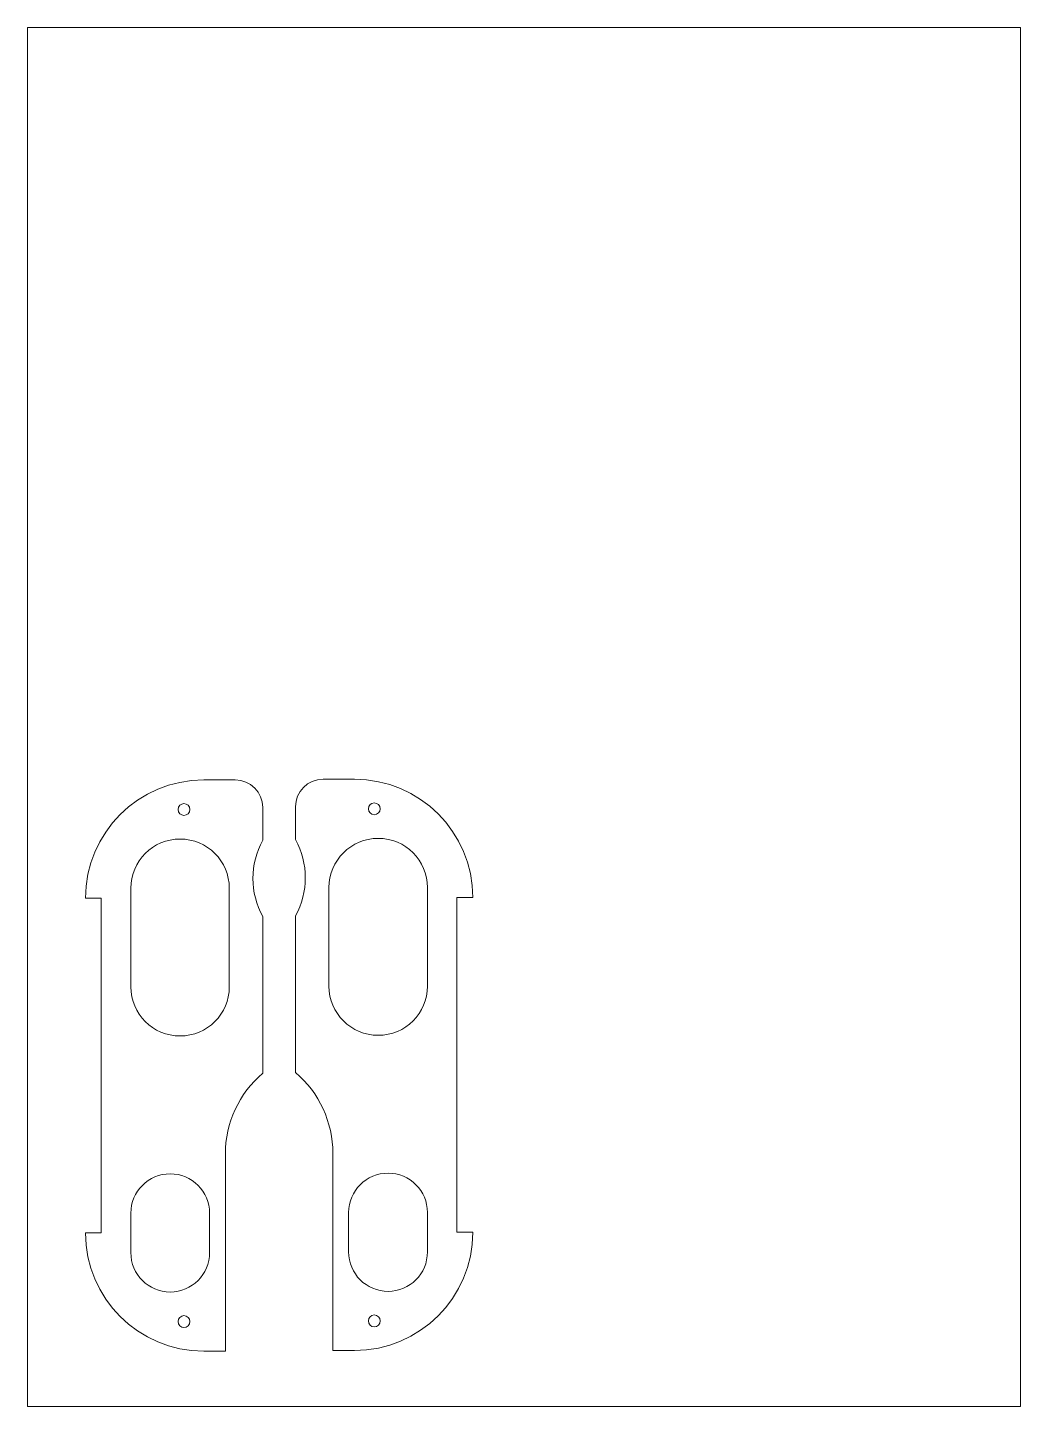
# Model space of a CAD drawing. Header units: millimetres. Extents: x -1 to 503, y 2 to 702.
import ezdxf

# ---------------------------------------------------------------- set-up
doc = ezdxf.new("R2010")
doc.units = ezdxf.units.MM

msp = doc.modelspace()

# ---------------------------------------------------------------- linework, layer by layer
at = {"color": 7, "linetype": 'Continuous', "lineweight": 0}
for p, q in [((-1.48, 702.48), (502.53, 702.48)), ((-1.48, 702.48), (-1.48, 2.38)), ((502.53, 702.48), (502.53, 2.38)), ((-1.48, 2.38), (502.53, 2.38))]:
    msp.add_line(p, q, dxfattribs=at)
at = {"color": 7, "linetype": 'Continuous', "lineweight": 15}
for p, q in [((87.92, 320.47), (103.92, 320.47)), ((164.51, 320.81), (148.51, 320.81)), ((117.92, 289.84), (117.92, 306.47)), ((134.51, 290.18), (134.51, 306.81)), ((35.92, 260.47), (27.92, 260.47)), ((35.92, 90.47), (35.92, 260.47)), ((50.92, 265.47), (50.92, 215.47)), ((100.92, 265.47), (100.92, 215.47)), ((151.51, 265.81), (151.51, 215.81)), ((201.51, 265.81), (201.51, 215.81)), ((216.51, 90.81), (216.51, 260.81)), ((216.51, 260.81), (224.51, 260.81)), ((117.92, 171.59), (117.92, 251.11)), ((134.51, 171.94), (134.51, 251.45)), ((98.92, 30.47), (98.92, 130.47)), ((153.51, 30.81), (153.51, 130.81)), ((50.92, 100.47), (50.92, 80.47)), ((90.92, 100.47), (90.92, 80.47)), ((161.51, 100.81), (161.51, 80.81)), ((201.51, 100.81), (201.51, 80.81)), ((27.92, 90.47), (35.92, 90.47)), ((224.51, 90.81), (216.51, 90.81)), ((87.92, 30.47), (98.92, 30.47)), ((164.51, 30.81), (153.51, 30.81))]:
    msp.add_line(p, q, dxfattribs=at)
for centre in [(77.92, 305.47), (77.92, 305.47), (174.51, 305.81), (174.51, 305.81), (77.92, 45.47), (77.92, 45.47), (174.51, 45.81), (174.51, 45.81)]:
    msp.add_circle(centre, 3, dxfattribs=at)
for centre, radius, start, end in [((87.92, 260.47), 60, 90, 180), ((87.92, 260.47), 60, 90, 180), ((103.92, 306.47), 14, 0, 90), ((103.92, 306.47), 14, 0, 90), ((148.51, 306.81), 14, 90, 180), ((148.51, 306.81), 14, 90, 180), ((164.51, 260.81), 60, 0, 90), ((164.51, 260.81), 60, 0, 90), ((75.92, 265.47), 25, 0, 180), ((75.92, 265.47), 25, 0, 180), ((152.92, 270.47), 40, 151.04498, 208.95502), ((152.92, 270.47), 40, 151.04498, 208.95502), ((99.51, 270.81), 40, 331.04498, 28.95502), ((99.51, 270.81), 40, 331.04498, 28.95502), ((176.51, 265.81), 25, 0, 180), ((176.51, 265.81), 25, 0, 180), ((75.92, 215.47), 25, 180, 0), ((75.92, 215.47), 25, 180, 0), ((176.51, 215.81), 25, 180, 0), ((176.51, 215.81), 25, 180, 0), ((152.92, 130.47), 54, 130.40213, 180), ((152.92, 130.47), 54, 130.40213, 180), ((99.51, 130.81), 54, 0, 49.59787), ((99.51, 130.81), 54, 0, 49.59787), ((70.92, 100.47), 20, 0, 180), ((70.92, 100.47), 20, 0, 180), ((181.51, 100.81), 20, 0, 180), ((181.51, 100.81), 20, 0, 180), ((87.92, 90.47), 60, 180, 270), ((87.92, 90.47), 60, 180, 270), ((164.51, 90.81), 60, 270, 0), ((164.51, 90.81), 60, 270, 0), ((70.92, 80.47), 20, 180, 0), ((70.92, 80.47), 20, 180, 0), ((181.51, 80.81), 20, 180, 0), ((181.51, 80.81), 20, 180, 0)]:
    msp.add_arc(centre, radius, start, end, dxfattribs=at)

doc.saveas('drawing.dxf')
